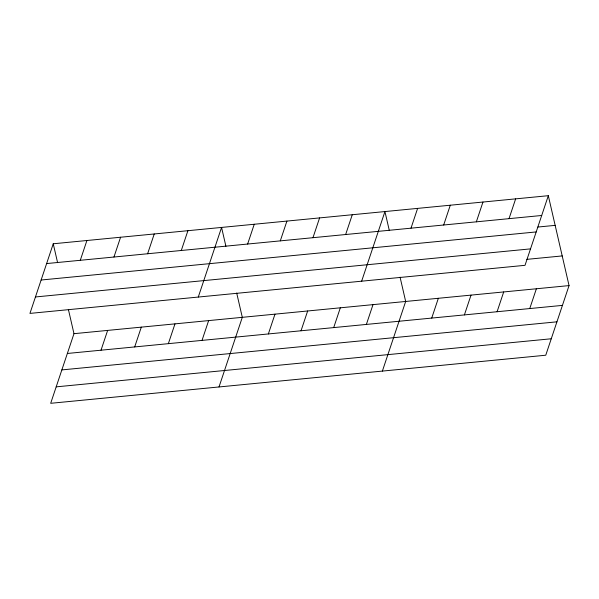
<?xml version="1.0" encoding="UTF-8"?>
<svg xmlns="http://www.w3.org/2000/svg" width="599" height="599" viewBox="0 0 599 599"><rect width="100%" height="100%" fill="white"/><g stroke="black" fill="none" stroke-linecap="round" stroke-linejoin="round"><path stroke-width="0.9" d="M53.244 243.778L29.95 313.404L525.024 265.32L548.317 195.693L53.244 243.778L57.601 262.661M80.288 260.303L86.907 240.513M68.383 309.406L73.977 333.68L50.683 403.307L545.756 355.222L569.05 285.596L548.317 195.693M113.952 257.031L120.579 237.241M101.021 350.198L107.64 330.408M147.616 253.759L154.243 233.969M134.685 346.933L141.312 327.144M181.287 250.494L187.906 230.705M168.349 343.661L174.975 323.872M198.276 297.059L221.57 227.433L225.92 246.309M202.02 340.389L208.639 320.6M247.627 244.048L254.246 224.258M219.009 386.954L242.303 317.335L236.702 293.061M280.295 240.873L286.921 221.083M268.359 333.95L274.978 314.161M312.97 237.698L319.596 217.909M301.027 330.775L307.654 310.986M345.645 234.523L352.272 214.742M333.703 327.601L340.329 307.811M361.646 281.186L384.94 211.567L389.298 230.443M366.378 324.426L373.005 304.636M410.996 228.182L417.615 208.392M382.379 371.088L405.673 301.462L400.08 277.187M443.672 225.007L450.291 205.217M431.729 318.076L438.348 298.287M476.347 221.832L482.966 202.043M464.405 314.902L471.024 295.12M509.023 218.657L515.642 198.868M497.08 311.735L503.699 291.945M529.756 308.56L536.375 288.77M46.625 263.567L541.698 215.483M537.917 227.036L555.161 225.366M41.121 280.018L536.195 231.933M35.453 296.962L530.527 248.877M526.813 259.367L562.206 255.93M73.977 333.68L569.05 285.596M67.358 353.47L562.431 305.385M61.854 369.912L556.928 321.828M56.186 386.857L551.26 338.772"/></g></svg>
